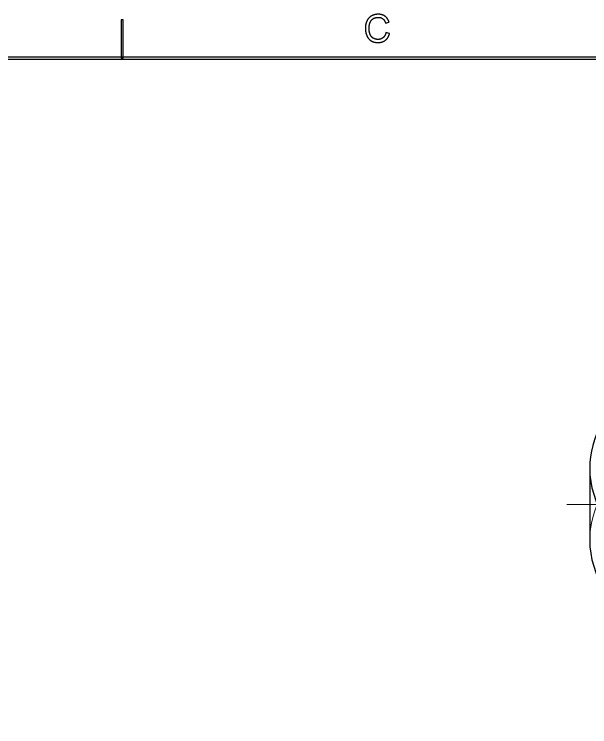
# Model space of a CAD drawing. Header units: millimetres. Extents: x -205 to 205, y -139 to 139.
# Drawn here: x -14.1 to 61.1, y 45.9 to 139.1 of the extents above; entities that cross this region are included whole.
import ezdxf

# ---------------------------------------------------------------- set-up
doc = ezdxf.new("R2010")
doc.units = ezdxf.units.MM
doc.linetypes.add('ACAD_ISO04W100', pattern=[30, 24, -3, 0, -3])
doc.linetypes.add('HIDDEN', pattern=[9.525, 6.35, -3.175])
for name, color, linetype, lineweight in [('center', 7, 'ACAD_ISO04W100', 13), ('hidden', 7, 'HIDDEN', 18), ('visible', 7, 'Continuous', 30)]:
    doc.layers.add(name, color=color, linetype=linetype, lineweight=lineweight)

msp = doc.modelspace()

# ---------------------------------------------------------------- linework, layer by layer
at = {"layer": 'center'}
msp.add_line((58.1, 75), (155.9, 75), dxfattribs=at)
at = {"layer": 'hidden'}
msp.add_ellipse((107, 70.3), major_axis=(45.9, 0), ratio=0.492366, start_param=0, end_param=3.141593, dxfattribs=at)
at = {"layer": 'visible'}
for p, q in [((-0.14, 138.333), (-0.14, 133.333)), ((0.14, 138.333), (-0.14, 138.333)), ((0.14, 133.333), (0.14, 138.333)), ((34.414, 137.92), (34.88, 138.029)), ((34.941, 136.567), (34.467, 136.687)), ((200.14, 133.473), (-200.14, 133.473)), ((-0.14, 133.333), (0.14, 133.333)), ((-199.86, 133.193), (199.86, 133.193)), ((61.1, 79.7), (61.1, 70.3))]:
    msp.add_line(p, q, dxfattribs=at)
for centre, start_param, end_param in [((107, 79.7), 0, 3.141593), ((107, 79.7), 3.141593, 5.497787), ((107, 70.3), 3.141593, 5.497787)]:
    msp.add_ellipse(centre, major_axis=(45.9, 0), ratio=0.492366, start_param=start_param, end_param=end_param, dxfattribs=at)
for points, knots in [([(34.88, 138.029), (34.736, 138.525), (34.37, 138.798), (34.003, 139.072), (33.466, 139.072), (32.993, 139.072), (32.598, 138.856), (32.204, 138.64), (31.991, 138.223), (31.777, 137.807), (31.777, 137.248), (31.777, 136.735), (31.966, 136.289), (32.155, 135.842), (32.518, 135.606), (32.88, 135.371), (33.459, 135.371), (34.018, 135.371), (34.405, 135.677), (34.792, 135.983), (34.941, 136.567)], [0, 0, 0, 1, 1, 2, 2, 2.881818, 2.881818, 3.763636, 3.763636, 4.645455, 4.645455, 5.454109, 5.454109, 6.262763, 6.262763, 7.071417, 7.071417, 7.852775, 7.852775, 8.634133, 8.634133, 8.634133]), ([(34.467, 136.687), (34.37, 136.235), (34.094, 136.005), (33.818, 135.776), (33.42, 135.776), (33.093, 135.776), (32.812, 135.944), (32.531, 136.113), (32.398, 136.453), (32.265, 136.794), (32.265, 137.251), (32.265, 137.605), (32.378, 137.938), (32.49, 138.271), (32.767, 138.469), (33.044, 138.667), (33.457, 138.667), (33.816, 138.667), (34.052, 138.488), (34.289, 138.31), (34.414, 137.92)], [0, 0, 0, 1, 1, 2, 2, 2.822086, 2.822086, 3.644172, 3.644172, 4.466258, 4.466258, 5.103704, 5.103704, 5.74115, 5.74115, 6.378597, 6.378597, 6.933062, 6.933062, 7.487527, 7.487527, 7.487527])]:
    msp.add_open_spline(points, degree=2, knots=knots, dxfattribs=at)

doc.saveas('drawing.dxf')
